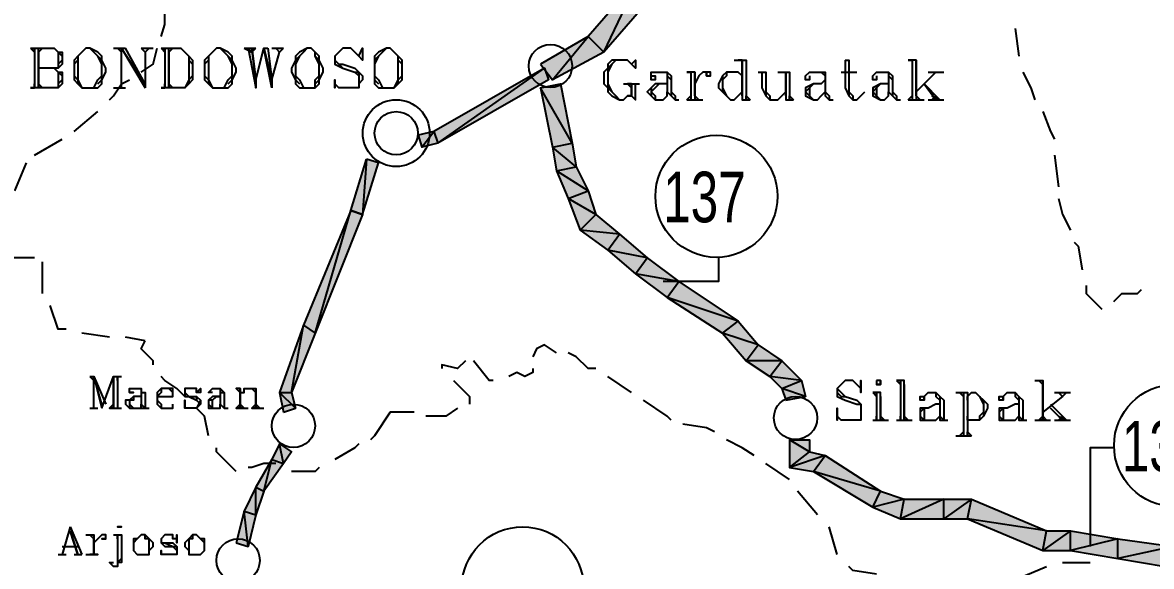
# Model space of a CAD drawing. Header units: millimetres. Extents: x 658 to 813, y 806 to 883.
# Drawn here: x 788.15 to 789.018, y 863.132 to 863.55 of the extents above; entities that cross this region are included whole.
import ezdxf

# ---------------------------------------------------------------- set-up
doc = ezdxf.new("R2010")
doc.units = ezdxf.units.MM
doc.header["$LTSCALE"] = 0.1
doc.linetypes.add('atContinuous2', pattern=[0])
for name, color, linetype in [('BATKAB', 7, 'Continuous'), ('KLEKTOR2', 7, 'Continuous'), ('LINK NAS BARU', 7, 'Continuous'), ('LINK SN', 7, 'Continuous'), ('RENC-JL-SN', 7, 'Continuous'), ('SYMBOL', 7, 'Continuous'), ('TEXT', 8, 'Continuous'), ('zat_Mask_solid', 7, 'Continuous')]:
    doc.layers.add(name, color=color, linetype=linetype)
doc.styles.add('Style2', font='arial.ttf', dxfattribs={"height": 0.2})

msp = doc.modelspace()

# ---------------------------------------------------------------- hatches: boundary and pattern name
at = {"layer": 'KLEKTOR2'}
for points in [[(788.46601, 863.46644), (788.46905, 863.45731), (788.55113, 863.51508)], [(788.46905, 863.45731), (788.55113, 863.51508), (788.55417, 863.50596)], [(788.45385, 863.46339), (788.45689, 863.45427), (788.46601, 863.46644)], [(788.45689, 863.45427), (788.46601, 863.46644), (788.46905, 863.45731)], [(788.34136, 863.21411), (788.35048, 863.21107), (788.34744, 863.22627)], [(788.35048, 863.21107), (788.34744, 863.22627), (788.35656, 863.22019)], [(788.3292, 863.19283), (788.33528, 863.18979), (788.34136, 863.21411)], [(788.33528, 863.18979), (788.34136, 863.21411), (788.35048, 863.21107)], [(788.32008, 863.17459), (788.3292, 863.17155), (788.3292, 863.19283)], [(788.3292, 863.17155), (788.3292, 863.19283), (788.33528, 863.18979)], [(788.314, 863.15027), (788.32312, 863.14723), (788.32008, 863.17459)], [(788.32312, 863.14723), (788.32008, 863.17459), (788.3292, 863.17155)]]:
    msp.add_hatch(color=7, dxfattribs=at).paths.add_polyline_path(points)
h = msp.add_hatch(color=7, dxfattribs=at)
h.paths.add_polyline_path([(788.42344, 863.44211), (788.41432, 863.44515), (788.41128, 863.40259)])
h.paths.add_polyline_path([(788.41432, 863.44515), (788.41128, 863.40259), (788.40216, 863.40563)])
h = msp.add_hatch(color=7, dxfattribs=at)
h.paths.add_polyline_path([(788.36568, 863.31747), (788.3748, 863.31139), (788.40216, 863.40563)])
h.paths.add_polyline_path([(788.3748, 863.31139), (788.40216, 863.40563), (788.41128, 863.40259)])
h = msp.add_hatch(color=7, dxfattribs=at)
h.paths.add_polyline_path([(788.35048, 863.25059), (788.3596, 863.25363), (788.34744, 863.26579)])
h.paths.add_polyline_path([(788.3596, 863.25363), (788.34744, 863.26579), (788.35656, 863.26579)], flags=17)
at = {"layer": 'RENC-JL-SN'}
for points in [[(788.58457, 863.5394), (788.59673, 863.52724), (788.62409, 863.585)], [(788.59673, 863.52724), (788.62409, 863.585), (788.63625, 863.57284)], [(788.54809, 863.51812), (788.55721, 863.50596), (788.58457, 863.5394)], [(788.55721, 863.50596), (788.58457, 863.5394), (788.59673, 863.52724)], [(788.57241, 863.45731), (788.54809, 863.49988), (788.56329, 863.50292)], [(788.55721, 863.45427), (788.57241, 863.45731), (788.54809, 863.49988)], [(788.57545, 863.43907), (788.55721, 863.45427), (788.57241, 863.45731)], [(788.56025, 863.43603), (788.57545, 863.43907), (788.55721, 863.45427)], [(788.58457, 863.42083), (788.56025, 863.43603), (788.57545, 863.43907)], [(788.56937, 863.41475), (788.58457, 863.42083), (788.56025, 863.43603)], [(788.59065, 863.40259), (788.56937, 863.41475), (788.58457, 863.42083)], [(788.57849, 863.39043), (788.59065, 863.40259), (788.56937, 863.41475)], [(788.60889, 863.38739), (788.57849, 863.39043), (788.59065, 863.40259)], [(788.59977, 863.37523), (788.60889, 863.38739), (788.57849, 863.39043)], [(788.63017, 863.36915), (788.59977, 863.37523), (788.60889, 863.38739)], [(788.62105, 863.35699), (788.63017, 863.36915), (788.59977, 863.37523)], [(788.65449, 863.35091), (788.62105, 863.35699), (788.63017, 863.36915)], [(788.64537, 863.33875), (788.65449, 863.35091), (788.62105, 863.35699)], [(788.70009, 863.32051), (788.64537, 863.33875), (788.65449, 863.35091)], [(788.68793, 863.31139), (788.70009, 863.32051), (788.64537, 863.33875)], [(788.71529, 863.30227), (788.68793, 863.31139), (788.70009, 863.32051)], [(788.70617, 863.29011), (788.71529, 863.30227), (788.68793, 863.31139)], [(788.73353, 863.29011), (788.70617, 863.29011), (788.71529, 863.30227)], [(788.72441, 863.27795), (788.73353, 863.29011), (788.70617, 863.29011)], [(788.74873, 863.27491), (788.72441, 863.27795), (788.73353, 863.29011)], [(788.73353, 863.26883), (788.74873, 863.27491), (788.72441, 863.27795)], [(788.75177, 863.26275), (788.73353, 863.26883), (788.74873, 863.27491)], [(788.73657, 863.25971), (788.75177, 863.26275), (788.73353, 863.26883)], [(788.99193, 863.15331), (788.95545, 863.14419), (788.95545, 863.15939)], [(788.99193, 863.13811), (788.99193, 863.15331), (788.95545, 863.14419)], [(789.0345, 863.14723), (788.99193, 863.13811), (788.99193, 863.15331)], [(789.02842, 863.13203), (789.0345, 863.14723), (788.99193, 863.13811)]]:
    msp.add_hatch(color=7, dxfattribs=at).paths.add_polyline_path(points)
h = msp.add_hatch(color=7, dxfattribs=at)
h.paths.add_polyline_path([(788.73961, 863.20803), (788.75481, 863.22019), (788.73961, 863.22931)])
h.paths.add_polyline_path([(788.75481, 863.22019), (788.73961, 863.22931), (788.75481, 863.22931)], flags=17)
h = msp.add_hatch(color=7, dxfattribs=at)
h.paths.add_polyline_path([(788.85817, 863.16851), (788.85817, 863.18371), (788.82473, 863.16851)], flags=17)
h.paths.add_polyline_path([(788.85817, 863.18371), (788.82473, 863.16851), (788.82777, 863.18371)], flags=17)
h = msp.add_hatch(color=7, dxfattribs=at)
h.paths.add_polyline_path([(788.87641, 863.16851), (788.87945, 863.18371), (788.85817, 863.16851)], flags=17)
h.paths.add_polyline_path([(788.87945, 863.18371), (788.85817, 863.16851), (788.85817, 863.18371)], flags=17)
h = msp.add_hatch(color=7, dxfattribs=at)
h.paths.add_polyline_path([(788.95545, 863.14419), (788.95545, 863.15939), (788.93417, 863.14419)], flags=17)
h.paths.add_polyline_path([(788.95545, 863.15939), (788.93417, 863.14419), (788.93721, 863.15939)], flags=17)
at = {"layer": 'zat_Mask_solid'}
for points in [[(788.34744, 863.26579), (788.35656, 863.26579), (788.36568, 863.31747)], [(788.35656, 863.26579), (788.36568, 863.31747), (788.3748, 863.31139)], [(788.76697, 863.21715), (788.73961, 863.20803), (788.75481, 863.22019)], [(788.75785, 863.20499), (788.76697, 863.21715), (788.73961, 863.20803)], [(788.80953, 863.18979), (788.75785, 863.20499), (788.76697, 863.21715)], [(788.80345, 863.17763), (788.80953, 863.18979), (788.75785, 863.20499)], [(788.82777, 863.18371), (788.80345, 863.17763), (788.80953, 863.18979)], [(788.82473, 863.16851), (788.82777, 863.18371), (788.80345, 863.17763)], [(788.93721, 863.15939), (788.87641, 863.16851), (788.87945, 863.18371)], [(788.93417, 863.14419), (788.93721, 863.15939), (788.87641, 863.16851)]]:
    msp.add_hatch(color=7, dxfattribs=at).paths.add_polyline_path(points)

# ---------------------------------------------------------------- linework, layer by layer
at = {"layer": 'BATKAB', "color": 7}
for points in [[(788.25624, 863.5394), (788.25928, 863.54852), (788.25928, 863.56372)], [(788.91289, 863.54548), (788.91593, 863.5242)], [(788.24104, 863.51204), (788.25016, 863.51812), (788.2532, 863.53028)], [(788.91897, 863.51204), (788.92505, 863.49988), (788.92809, 863.49076)], [(788.21672, 863.49076), (788.21976, 863.4938), (788.22584, 863.50292), (788.23192, 863.50596)], [(788.18936, 863.46644), (788.2076, 863.48164)], [(788.93417, 863.48164), (788.94025, 863.46644), (788.94329, 863.46035)], [(788.15896, 863.44819), (788.18024, 863.46035)], [(788.14376, 863.42083), (788.15288, 863.44211)], [(788.94329, 863.44819), (788.94633, 863.42387)], [(788.94633, 863.41475), (788.94937, 863.40259), (788.95545, 863.39043)], [(788.95849, 863.38131), (788.96153, 863.37827), (788.96457, 863.36003)], [(788.15896, 863.36915), (788.14072, 863.36915), (788.13464, 863.36611)], [(788.16504, 863.34179), (788.16504, 863.36611)], [(788.96761, 863.34787), (788.96761, 863.34179), (788.97977, 863.32963)], [(788.98889, 863.33571), (788.99497, 863.34179), (789.00713, 863.34179), (789.01017, 863.34483)], [(788.18328, 863.31443), (788.1772, 863.31443), (788.17112, 863.33267)], [(788.21672, 863.30835), (788.19544, 863.31139)], [(788.24408, 863.30531), (788.22888, 863.30835)], [(788.25016, 863.28707), (788.25016, 863.29011), (788.24104, 863.29923), (788.24408, 863.30531)], [(788.56025, 863.29619), (788.55113, 863.30227), (788.54505, 863.29923), (788.54201, 863.29315)], [(788.59065, 863.28403), (788.58457, 863.28403), (788.57545, 863.29315), (788.56937, 863.29619)], [(788.49033, 863.29011), (788.48425, 863.28403), (788.47209, 863.28707), (788.47209, 863.28403)], [(788.51161, 863.27491), (788.50857, 863.27491), (788.49641, 863.29011)], [(788.54201, 863.28403), (788.54201, 863.28099), (788.53593, 863.27795), (788.52985, 863.28099), (788.52377, 863.27795)], [(788.27448, 863.26275), (788.2684, 863.26883), (788.25928, 863.27491), (788.25624, 863.27795)], [(788.48121, 863.27491), (788.48425, 863.27187), (788.49337, 863.26275), (788.49337, 863.25667)], [(788.61801, 863.26579), (788.59977, 863.27795)], [(788.64841, 863.24451), (788.64537, 863.24755), (788.62713, 863.25971)], [(788.29272, 863.23235), (788.28968, 863.24755), (788.2836, 863.25363)], [(788.43256, 863.25059), (788.4204, 863.23235), (788.41736, 863.22931)], [(788.45081, 863.25059), (788.43256, 863.25059)], [(788.48425, 863.25363), (788.47513, 863.24755), (788.45993, 863.24755)], [(788.68185, 863.23539), (788.67577, 863.23843), (788.65753, 863.24147)], [(788.314, 863.20499), (788.2988, 863.22019), (788.2988, 863.22323)], [(788.40824, 863.22627), (788.4052, 863.22323), (788.39, 863.21411)], [(788.71225, 863.21715), (788.70313, 863.22323), (788.69097, 863.22931)], [(788.3444, 863.21107), (788.33528, 863.21107), (788.32616, 863.20803), (788.32312, 863.20803)], [(788.37784, 863.20803), (788.3748, 863.20499), (788.3596, 863.20499), (788.35656, 863.20499)], [(788.73961, 863.19891), (788.72137, 863.21107)], [(788.76089, 863.17155), (788.74569, 863.18979)], [(788.77609, 863.14115), (788.77001, 863.16243)], [(788.80649, 863.12595), (788.78825, 863.12899), (788.78521, 863.13203)], [(788.91593, 863.12291), (788.93721, 863.13203)], [(788.94937, 863.13507), (788.95545, 863.13507), (788.96761, 863.13507), (788.97065, 863.13507)]]:
    msp.add_lwpolyline(points, dxfattribs=at)
at = {"layer": 'KLEKTOR2', "color": 7, "linetype": 'atContinuous2'}
for p, q in [((788.40216, 863.40563), (788.41432, 863.44515)), ((788.41432, 863.44515), (788.41128, 863.40259)), ((788.41432, 863.44515), (788.41128, 863.40259)), ((788.41128, 863.40259), (788.42344, 863.44211)), ((788.42344, 863.44211), (788.41432, 863.44515)), ((788.40216, 863.40563), (788.36568, 863.31747)), ((788.3748, 863.31139), (788.40216, 863.40563)), ((788.3748, 863.31139), (788.40216, 863.40563)), ((788.40216, 863.40563), (788.41128, 863.40259)), ((788.41128, 863.40259), (788.40216, 863.40563)), ((788.41128, 863.40259), (788.3748, 863.31139)), ((788.36568, 863.31747), (788.3748, 863.31139))]:
    msp.add_line(p, q, dxfattribs=at)
at = {"layer": 'KLEKTOR2', "color": 7}
for points in [[(788.46601, 863.46644), (788.46905, 863.45731), (788.55113, 863.51508), (788.46601, 863.46644)], [(788.46905, 863.45731), (788.55113, 863.51508), (788.55417, 863.50596), (788.46905, 863.45731)], [(788.45385, 863.46339), (788.45689, 863.45427), (788.46601, 863.46644), (788.45385, 863.46339)], [(788.45689, 863.45427), (788.46601, 863.46644), (788.46905, 863.45731), (788.45689, 863.45427)], [(788.34744, 863.26579), (788.35656, 863.26579), (788.36568, 863.31747), (788.34744, 863.26579)], [(788.35656, 863.26579), (788.36568, 863.31747), (788.3748, 863.31139), (788.35656, 863.26579)], [(788.35048, 863.25059), (788.3596, 863.25363), (788.34744, 863.26579), (788.35048, 863.25059)], [(788.3596, 863.25363), (788.34744, 863.26579), (788.35656, 863.26579), (788.3596, 863.25363)], [(788.34136, 863.21411), (788.35048, 863.21107), (788.34744, 863.22627), (788.34136, 863.21411)], [(788.35048, 863.21107), (788.34744, 863.22627), (788.35656, 863.22019), (788.35048, 863.21107)], [(788.3292, 863.19283), (788.33528, 863.18979), (788.34136, 863.21411), (788.3292, 863.19283)], [(788.33528, 863.18979), (788.34136, 863.21411), (788.35048, 863.21107), (788.33528, 863.18979)], [(788.32008, 863.17459), (788.3292, 863.17155), (788.3292, 863.19283), (788.32008, 863.17459)], [(788.3292, 863.17155), (788.3292, 863.19283), (788.33528, 863.18979), (788.3292, 863.17155)], [(788.314, 863.15027), (788.32312, 863.14723), (788.32008, 863.17459), (788.314, 863.15027)], [(788.32312, 863.14723), (788.32008, 863.17459), (788.3292, 863.17155), (788.32312, 863.14723)]]:
    msp.add_lwpolyline(points, dxfattribs=at)
at = {"layer": 'LINK NAS BARU', "color": 7, "linetype": 'atContinuous2'}
msp.add_circle((788.53433, 863.11553), 0.0469, dxfattribs=at)
at = {"layer": 'LINK SN', "color": 7}
for points in [[(788.68489, 863.36915), (788.68489, 863.35091), (788.64233, 863.35091)], [(788.98889, 863.22323), (788.97065, 863.22323), (788.97065, 863.14723)]]:
    msp.add_lwpolyline(points, dxfattribs=at)
at = {"layer": 'LINK SN', "color": 7, "linetype": 'atContinuous2'}
for centre in [(788.68329, 863.41649), (789.03594, 863.22497)]:
    msp.add_circle(centre, 0.0469, dxfattribs=at)
at = {"layer": 'RENC-JL-SN', "color": 7}
for points in [[(788.58457, 863.5394), (788.59673, 863.52724), (788.62409, 863.585), (788.58457, 863.5394)], [(788.59673, 863.52724), (788.62409, 863.585), (788.63625, 863.57284), (788.59673, 863.52724)], [(788.54809, 863.51812), (788.55721, 863.50596), (788.58457, 863.5394), (788.54809, 863.51812)], [(788.55721, 863.50596), (788.58457, 863.5394), (788.59673, 863.52724), (788.55721, 863.50596)], [(788.57241, 863.45731), (788.54809, 863.49988), (788.56329, 863.50292), (788.57241, 863.45731)], [(788.55721, 863.45427), (788.57241, 863.45731), (788.54809, 863.49988), (788.55721, 863.45427)], [(788.57545, 863.43907), (788.55721, 863.45427), (788.57241, 863.45731), (788.57545, 863.43907)], [(788.56025, 863.43603), (788.57545, 863.43907), (788.55721, 863.45427), (788.56025, 863.43603)], [(788.58457, 863.42083), (788.56025, 863.43603), (788.57545, 863.43907), (788.58457, 863.42083)], [(788.56937, 863.41475), (788.58457, 863.42083), (788.56025, 863.43603), (788.56937, 863.41475)], [(788.59065, 863.40259), (788.56937, 863.41475), (788.58457, 863.42083), (788.59065, 863.40259)], [(788.57849, 863.39043), (788.59065, 863.40259), (788.56937, 863.41475), (788.57849, 863.39043)], [(788.60889, 863.38739), (788.57849, 863.39043), (788.59065, 863.40259), (788.60889, 863.38739)], [(788.59977, 863.37523), (788.60889, 863.38739), (788.57849, 863.39043), (788.59977, 863.37523)], [(788.63017, 863.36915), (788.59977, 863.37523), (788.60889, 863.38739), (788.63017, 863.36915)], [(788.62105, 863.35699), (788.63017, 863.36915), (788.59977, 863.37523), (788.62105, 863.35699)], [(788.65449, 863.35091), (788.62105, 863.35699), (788.63017, 863.36915), (788.65449, 863.35091)], [(788.64537, 863.33875), (788.65449, 863.35091), (788.62105, 863.35699), (788.64537, 863.33875)], [(788.70009, 863.32051), (788.64537, 863.33875), (788.65449, 863.35091), (788.70009, 863.32051)], [(788.68793, 863.31139), (788.70009, 863.32051), (788.64537, 863.33875), (788.68793, 863.31139)], [(788.71529, 863.30227), (788.68793, 863.31139), (788.70009, 863.32051), (788.71529, 863.30227)], [(788.70617, 863.29011), (788.71529, 863.30227), (788.68793, 863.31139), (788.70617, 863.29011)], [(788.73353, 863.29011), (788.70617, 863.29011), (788.71529, 863.30227), (788.73353, 863.29011)], [(788.72441, 863.27795), (788.73353, 863.29011), (788.70617, 863.29011), (788.72441, 863.27795)], [(788.74873, 863.27491), (788.72441, 863.27795), (788.73353, 863.29011), (788.74873, 863.27491)], [(788.73353, 863.26883), (788.74873, 863.27491), (788.72441, 863.27795), (788.73353, 863.26883)], [(788.75177, 863.26275), (788.73353, 863.26883), (788.74873, 863.27491), (788.75177, 863.26275)], [(788.73657, 863.25971), (788.75177, 863.26275), (788.73353, 863.26883), (788.73657, 863.25971)], [(788.73961, 863.20803), (788.75481, 863.22019), (788.73961, 863.22931), (788.73961, 863.20803)], [(788.75481, 863.22019), (788.73961, 863.22931), (788.75481, 863.22931), (788.75481, 863.22019)], [(788.76697, 863.21715), (788.73961, 863.20803), (788.75481, 863.22019), (788.76697, 863.21715)], [(788.75785, 863.20499), (788.76697, 863.21715), (788.73961, 863.20803), (788.75785, 863.20499)], [(788.80953, 863.18979), (788.75785, 863.20499), (788.76697, 863.21715), (788.80953, 863.18979)], [(788.80345, 863.17763), (788.80953, 863.18979), (788.75785, 863.20499), (788.80345, 863.17763)], [(788.82777, 863.18371), (788.80345, 863.17763), (788.80953, 863.18979), (788.82777, 863.18371)], [(788.82473, 863.16851), (788.82777, 863.18371), (788.80345, 863.17763), (788.82473, 863.16851)], [(788.85817, 863.16851), (788.85817, 863.18371), (788.82473, 863.16851), (788.85817, 863.16851)], [(788.85817, 863.18371), (788.82473, 863.16851), (788.82777, 863.18371), (788.85817, 863.18371)], [(788.87641, 863.16851), (788.87945, 863.18371), (788.85817, 863.16851), (788.87641, 863.16851)], [(788.87945, 863.18371), (788.85817, 863.16851), (788.85817, 863.18371), (788.87945, 863.18371)], [(788.93721, 863.15939), (788.87641, 863.16851), (788.87945, 863.18371), (788.93721, 863.15939)], [(788.93417, 863.14419), (788.93721, 863.15939), (788.87641, 863.16851), (788.93417, 863.14419)], [(788.95545, 863.14419), (788.95545, 863.15939), (788.93417, 863.14419), (788.95545, 863.14419)], [(788.95545, 863.15939), (788.93417, 863.14419), (788.93721, 863.15939), (788.95545, 863.15939)], [(788.99193, 863.15331), (788.95545, 863.14419), (788.95545, 863.15939), (788.99193, 863.15331)], [(788.99193, 863.13811), (788.99193, 863.15331), (788.95545, 863.14419), (788.99193, 863.13811)], [(789.0345, 863.14723), (788.99193, 863.13811), (788.99193, 863.15331), (789.0345, 863.14723)], [(789.02842, 863.13203), (789.0345, 863.14723), (788.99193, 863.13811), (789.02842, 863.13203)]]:
    msp.add_lwpolyline(points, dxfattribs=at)
at = {"layer": 'SYMBOL', "color": 7, "linetype": 'atContinuous2'}
for centre, radius in [((788.55566, 863.51667), 0.01664), ((788.43708, 863.46504), 0.02572), ((788.4371, 863.46499), 0.01664), ((788.74414, 863.24611), 0.01664), ((788.35806, 863.24003), 0.01664), ((788.3155, 863.13667), 0.01664)]:
    msp.add_circle(centre, radius, dxfattribs=at)
at = {"layer": 'TEXT', "color": 7}
for points in [[(788.15592, 863.53028), (788.17416, 863.53028), (788.1772, 863.52724), (788.18024, 863.52724), (788.18024, 863.5242), (788.18024, 863.52116), (788.18024, 863.51812), (788.1772, 863.51508), (788.17416, 863.51508)], [(788.15592, 863.53028), (788.15896, 863.52724), (788.15896, 863.53028)], [(788.15896, 863.53028), (788.15896, 863.49988)], [(788.162, 863.52724), (788.162, 863.49988), (788.162, 863.53028)], [(788.17416, 863.53028), (788.1772, 863.52724), (788.1772, 863.5242), (788.1772, 863.51812), (788.1772, 863.51508), (788.17416, 863.51508), (788.162, 863.51508)], [(788.16504, 863.53028), (788.162, 863.52724), (788.16504, 863.53028)], [(788.1772, 863.52724), (788.18024, 863.5242), (788.18024, 863.52116), (788.1772, 863.51812)], [(788.19848, 863.53028), (788.19544, 863.52724), (788.1924, 863.5242), (788.18936, 863.52116), (788.18936, 863.51508), (788.18936, 863.51204), (788.18936, 863.50596), (788.1924, 863.50292), (788.19544, 863.49988), (788.19848, 863.49988), (788.20152, 863.49988), (788.2076, 863.49988), (788.21064, 863.50292), (788.21064, 863.50596), (788.21368, 863.51204), (788.21368, 863.51508), (788.21064, 863.52116), (788.21064, 863.5242), (788.2076, 863.52724), (788.20152, 863.53028), (788.19848, 863.53028)], [(788.19848, 863.53028), (788.19544, 863.52724), (788.1924, 863.5242), (788.1924, 863.51812), (788.1924, 863.509), (788.1924, 863.50596), (788.19544, 863.49988), (788.19848, 863.49988)], [(788.20152, 863.49988), (788.20456, 863.49988), (788.2076, 863.50596), (788.21064, 863.509), (788.21064, 863.51812), (788.2076, 863.5242), (788.20456, 863.52724), (788.20152, 863.53028)], [(788.21976, 863.53028), (788.22888, 863.53028)], [(788.2228, 863.53028), (788.22584, 863.52724)], [(788.22584, 863.49988), (788.22584, 863.53028), (788.24408, 863.49988)], [(788.22584, 863.53028), (788.24408, 863.50292), (788.22888, 863.53028)], [(788.24104, 863.53028), (788.25016, 863.53028)], [(788.24104, 863.53028), (788.24408, 863.52724), (788.24712, 863.53028)], [(788.24408, 863.52724), (788.24408, 863.49988)], [(788.25624, 863.53028), (788.27144, 863.53028), (788.27448, 863.52724), (788.27752, 863.5242), (788.28056, 863.52116), (788.28056, 863.51812), (788.28056, 863.509), (788.28056, 863.50596), (788.27752, 863.50292), (788.27448, 863.49988), (788.27144, 863.49988), (788.25624, 863.49988)], [(788.25624, 863.53028), (788.25928, 863.52724), (788.25928, 863.53028)], [(788.25928, 863.53028), (788.25928, 863.49988)], [(788.26232, 863.52724), (788.26232, 863.49988), (788.26232, 863.53028)], [(788.26536, 863.53028), (788.26232, 863.52724), (788.26536, 863.53028)], [(788.27144, 863.53028), (788.27448, 863.52724), (788.27752, 863.5242), (788.27752, 863.51812), (788.27752, 863.509), (788.27752, 863.50596), (788.27448, 863.49988), (788.27144, 863.49988)], [(788.2988, 863.53028), (788.29576, 863.52724), (788.29272, 863.5242), (788.28968, 863.52116), (788.28968, 863.51508), (788.28968, 863.51204), (788.28968, 863.50596), (788.29272, 863.50292), (788.29576, 863.49988), (788.2988, 863.49988), (788.30184, 863.49988), (788.30792, 863.49988), (788.31096, 863.50292), (788.31096, 863.50596), (788.314, 863.51204), (788.314, 863.51508), (788.31096, 863.52116), (788.31096, 863.5242), (788.30792, 863.52724), (788.30184, 863.53028), (788.2988, 863.53028)], [(788.2988, 863.53028), (788.29576, 863.52724), (788.29272, 863.5242), (788.29272, 863.51812), (788.29272, 863.509), (788.29272, 863.50596), (788.29576, 863.49988), (788.2988, 863.49988)], [(788.30184, 863.49988), (788.30488, 863.49988), (788.30792, 863.50596), (788.31096, 863.509), (788.31096, 863.51812), (788.30792, 863.5242), (788.30488, 863.52724), (788.30184, 863.53028)], [(788.32008, 863.53028), (788.3292, 863.53028)], [(788.32008, 863.53028), (788.32616, 863.52724), (788.32312, 863.53028)], [(788.32312, 863.53028), (788.3292, 863.49988), (788.3292, 863.50596), (788.32616, 863.53028), (788.3292, 863.50596), (788.33528, 863.53028)], [(788.32616, 863.53028), (788.32616, 863.52724), (788.3292, 863.53028)], [(788.34136, 863.49988), (788.33528, 863.53028), (788.34136, 863.50596), (788.34136, 863.49988)], [(788.33528, 863.53028), (788.33832, 863.53028)], [(788.33832, 863.53028), (788.34136, 863.50596), (788.34744, 863.52724)], [(788.34136, 863.53028), (788.35048, 863.53028)], [(788.3444, 863.53028), (788.34744, 863.52724), (788.35048, 863.53028)], [(788.36872, 863.53028), (788.36264, 863.52724), (788.3596, 863.5242), (788.3596, 863.52116), (788.35656, 863.51508), (788.35656, 863.51204), (788.3596, 863.50596), (788.3596, 863.50292), (788.36264, 863.49988), (788.36872, 863.49988), (788.37176, 863.49988), (788.3748, 863.49988), (788.37784, 863.50292), (788.37784, 863.50596), (788.38088, 863.51204), (788.38088, 863.51508), (788.37784, 863.52116), (788.37784, 863.5242), (788.3748, 863.52724), (788.37176, 863.53028), (788.36872, 863.53028)], [(788.36872, 863.53028), (788.36568, 863.52724), (788.36264, 863.5242), (788.3596, 863.51812), (788.3596, 863.509), (788.36264, 863.50596), (788.36568, 863.49988), (788.36872, 863.49988)], [(788.37176, 863.49988), (788.3748, 863.49988), (788.3748, 863.50596), (788.37784, 863.509), (788.37784, 863.51812), (788.3748, 863.5242), (788.3748, 863.52724), (788.37176, 863.53028)], [(788.40824, 863.5242), (788.41128, 863.53028), (788.41128, 863.52116), (788.40824, 863.5242), (788.4052, 863.52724), (788.40216, 863.53028), (788.39608, 863.53028), (788.39304, 863.52724), (788.39, 863.5242), (788.39, 863.52116), (788.39, 863.51812), (788.39608, 863.51508), (788.4052, 863.51204), (788.40824, 863.509), (788.40824, 863.50596), (788.40824, 863.50292), (788.40824, 863.49988)], [(788.39304, 863.52724), (788.39, 863.5242), (788.39, 863.52116), (788.39304, 863.51812), (788.39608, 863.51812), (788.4052, 863.51508), (788.40824, 863.51204), (788.41128, 863.509), (788.41128, 863.50596), (788.40824, 863.50292), (788.40824, 863.49988), (788.40216, 863.49988), (788.39912, 863.49988), (788.39304, 863.49988), (788.39, 863.50292), (788.39, 863.50596), (788.39, 863.49988), (788.39, 863.50292)], [(788.42952, 863.53028), (788.42344, 863.52724), (788.4204, 863.5242), (788.4204, 863.52116), (788.4204, 863.51508), (788.4204, 863.51204), (788.4204, 863.50596), (788.4204, 863.50292), (788.42344, 863.49988), (788.42952, 863.49988), (788.43256, 863.49988), (788.4356, 863.49988), (788.43864, 863.50292), (788.44168, 863.50596), (788.44168, 863.51204), (788.44168, 863.51508), (788.44168, 863.52116), (788.43864, 863.5242), (788.4356, 863.52724), (788.43256, 863.53028), (788.42952, 863.53028)], [(788.42952, 863.53028), (788.42648, 863.52724), (788.42344, 863.5242), (788.4204, 863.51812), (788.4204, 863.509), (788.42344, 863.50596), (788.42648, 863.49988), (788.42952, 863.49988)], [(788.43256, 863.49988), (788.4356, 863.49988), (788.43864, 863.50596), (788.43864, 863.509), (788.43864, 863.51812), (788.43864, 863.5242), (788.4356, 863.52724), (788.43256, 863.53028)], [(788.1924, 863.5242), (788.1924, 863.52116), (788.18936, 863.51812), (788.18936, 863.509), (788.1924, 863.50596), (788.1924, 863.50292)], [(788.2076, 863.50292), (788.21064, 863.50596), (788.21064, 863.509), (788.21064, 863.51812), (788.21064, 863.52116), (788.2076, 863.5242)], [(788.27752, 863.5242), (788.27752, 863.52116), (788.28056, 863.51812), (788.28056, 863.509), (788.27752, 863.50596), (788.27752, 863.50292)], [(788.29272, 863.5242), (788.29272, 863.52116), (788.28968, 863.51812), (788.28968, 863.509), (788.29272, 863.50596), (788.29272, 863.50292)], [(788.30792, 863.50292), (788.31096, 863.50596), (788.31096, 863.509), (788.31096, 863.51812), (788.31096, 863.52116), (788.30792, 863.5242)], [(788.36264, 863.5242), (788.3596, 863.52116), (788.3596, 863.51812), (788.3596, 863.509), (788.3596, 863.50596), (788.36264, 863.50292)], [(788.3748, 863.50292), (788.37784, 863.50596), (788.37784, 863.509), (788.37784, 863.51812), (788.37784, 863.52116), (788.3748, 863.5242)], [(788.39, 863.52116), (788.39304, 863.51812), (788.39608, 863.51508), (788.4052, 863.51204), (788.40824, 863.51204), (788.40824, 863.509)], [(788.42344, 863.5242), (788.4204, 863.52116), (788.4204, 863.51812), (788.4204, 863.509), (788.4204, 863.50596), (788.42344, 863.50292)], [(788.43864, 863.50292), (788.43864, 863.50596), (788.44168, 863.509), (788.44168, 863.51812), (788.43864, 863.52116), (788.43864, 863.5242)], [(788.61801, 863.51812), (788.62105, 863.52116), (788.62105, 863.51508), (788.61801, 863.51812), (788.61497, 863.52116), (788.61193, 863.52116), (788.60889, 863.52116), (788.60281, 863.52116), (788.59977, 863.51812), (788.59977, 863.51508), (788.59673, 863.51204), (788.59673, 863.50292), (788.59977, 863.49988), (788.59977, 863.49684), (788.60281, 863.4938), (788.60889, 863.49076), (788.61193, 863.49076), (788.61497, 863.4938), (788.61801, 863.4938), (788.62105, 863.49076), (788.62105, 863.50292)], [(788.60889, 863.52116), (788.60585, 863.52116), (788.60281, 863.51812), (788.59977, 863.51204), (788.59977, 863.50292), (788.60281, 863.49684), (788.60585, 863.4938), (788.60889, 863.49076)], [(788.60281, 863.51812), (788.59977, 863.51508), (788.59977, 863.51204), (788.59977, 863.50292), (788.59977, 863.49988), (788.60281, 863.49684)], [(788.69705, 863.52116), (788.70617, 863.52116), (788.70617, 863.49076)], [(788.70009, 863.52116), (788.70313, 863.52116), (788.70009, 863.52116)], [(788.70313, 863.4938), (788.70313, 863.52116), (788.70313, 863.49076), (788.70921, 863.49076)], [(788.78217, 863.52116), (788.78217, 863.49988), (788.78521, 863.4938), (788.78825, 863.49076), (788.79129, 863.49076), (788.79433, 863.4938), (788.79737, 863.49684)], [(788.78217, 863.52116), (788.78521, 863.52116), (788.78521, 863.49684), (788.78825, 863.4938), (788.78825, 863.49076)], [(788.78521, 863.52116), (788.78521, 863.49684), (788.78521, 863.4938)], [(788.83689, 863.4938), (788.83689, 863.52116), (788.83081, 863.52116)], [(788.83081, 863.52116), (788.83385, 863.52116)], [(788.83385, 863.52116), (788.83385, 863.49076)], [(788.83689, 863.52116), (788.83689, 863.49076)], [(788.17416, 863.51508), (788.1772, 863.51204), (788.18024, 863.51204), (788.18024, 863.509), (788.18024, 863.50596), (788.18024, 863.50292), (788.1772, 863.49988), (788.17416, 863.49988), (788.15592, 863.49988)], [(788.17416, 863.51508), (788.1772, 863.51204), (788.1772, 863.509), (788.1772, 863.50292), (788.1772, 863.49988), (788.17416, 863.49988)], [(788.1772, 863.51204), (788.18024, 863.509), (788.18024, 863.50596), (788.1772, 863.50292)], [(788.63321, 863.509), (788.63625, 863.509), (788.63625, 863.50596), (788.63321, 863.50596), (788.63321, 863.509), (788.63321, 863.51204), (788.63625, 863.51204), (788.64233, 863.51204), (788.64537, 863.51204), (788.64841, 863.509), (788.64841, 863.50596), (788.64841, 863.49684), (788.65145, 863.4938), (788.65145, 863.49076)], [(788.64233, 863.51204), (788.64537, 863.51204), (788.64537, 863.509), (788.64537, 863.49684), (788.64841, 863.4938), (788.65145, 863.49076), (788.65449, 863.49076)], [(788.64537, 863.509), (788.64841, 863.50596), (788.64841, 863.49684), (788.64841, 863.4938)], [(788.66665, 863.4938), (788.66665, 863.51204), (788.66057, 863.51204)], [(788.66057, 863.51204), (788.66361, 863.51204), (788.66361, 863.509)], [(788.66361, 863.51204), (788.66361, 863.49076)], [(788.66665, 863.51204), (788.66665, 863.49076)], [(788.67577, 863.509), (788.67577, 863.51204), (788.67577, 863.509), (788.67881, 863.509), (788.67881, 863.51204), (788.67577, 863.51204), (788.67273, 863.51204), (788.66969, 863.509), (788.66665, 863.50292)], [(788.70313, 863.509), (788.70009, 863.51204), (788.69705, 863.51204), (788.69401, 863.51204), (788.69097, 863.51204), (788.68793, 863.509), (788.68489, 863.50292), (788.68489, 863.49988), (788.68793, 863.49684), (788.69097, 863.4938), (788.69401, 863.49076), (788.69705, 863.49076), (788.70009, 863.4938), (788.70313, 863.49684)], [(788.69401, 863.51204), (788.69097, 863.51204), (788.69097, 863.509), (788.68793, 863.50596), (788.68793, 863.49988), (788.69097, 863.4938), (788.69401, 863.49076)], [(788.68793, 863.509), (788.68793, 863.50596), (788.68793, 863.49988), (788.68793, 863.49684)], [(788.71529, 863.51204), (788.72137, 863.51204), (788.72137, 863.49684), (788.72441, 863.4938), (788.72441, 863.49076)], [(788.71833, 863.51204), (788.71833, 863.49988), (788.72137, 863.4938), (788.72441, 863.49076), (788.73049, 863.49076), (788.73353, 863.4938), (788.73657, 863.49684)], [(788.71833, 863.51204), (788.71833, 863.509)], [(788.72137, 863.51204), (788.72137, 863.49684), (788.72137, 863.4938)], [(788.73049, 863.51204), (788.73961, 863.51204), (788.73961, 863.49076)], [(788.73657, 863.4938), (788.73657, 863.51204), (788.73657, 863.49076), (788.74265, 863.49076)], [(788.75481, 863.509), (788.75481, 863.50596), (788.75177, 863.50596), (788.75177, 863.509), (788.75481, 863.51204), (788.75785, 863.51204), (788.76393, 863.51204), (788.76697, 863.51204), (788.76697, 863.509), (788.76697, 863.50596), (788.76697, 863.49684), (788.77001, 863.4938), (788.77001, 863.49076)], [(788.76393, 863.51204), (788.76697, 863.509), (788.76697, 863.49684), (788.76697, 863.4938), (788.77001, 863.49076), (788.77305, 863.49076)], [(788.76697, 863.509), (788.76697, 863.50596), (788.76697, 863.49684), (788.76697, 863.4938)], [(788.77913, 863.51204), (788.79129, 863.51204)], [(788.80649, 863.509), (788.80649, 863.50596), (788.80345, 863.50596), (788.80345, 863.509), (788.80649, 863.51204), (788.80953, 863.51204), (788.81257, 863.51204), (788.81561, 863.51204), (788.81865, 863.509), (788.81865, 863.50596), (788.81865, 863.49684), (788.82169, 863.4938), (788.82169, 863.49076)], [(788.81257, 863.51204), (788.81561, 863.51204), (788.81561, 863.509), (788.81561, 863.49684), (788.81865, 863.4938), (788.82169, 863.49076), (788.82473, 863.49076)], [(788.81561, 863.509), (788.81865, 863.50596), (788.81865, 863.49684), (788.81865, 863.4938)], [(788.85209, 863.51204), (788.83689, 863.49684)], [(788.84601, 863.51204), (788.85817, 863.51204)], [(788.84905, 863.51204), (788.85209, 863.51204), (788.85513, 863.51204)], [(788.15592, 863.49988), (788.15896, 863.49988), (788.15896, 863.50292)], [(788.162, 863.50292), (788.16504, 863.49988), (788.162, 863.49988)], [(788.25624, 863.49988), (788.25928, 863.49988), (788.25928, 863.50292)], [(788.26232, 863.50292), (788.26536, 863.49988), (788.26232, 863.49988)], [(788.3292, 863.50596), (788.3292, 863.49988)], [(788.34136, 863.50596), (788.34136, 863.49988)], [(788.61193, 863.50292), (788.62409, 863.50292)], [(788.61801, 863.50292), (788.61497, 863.50292), (788.61801, 863.49988)], [(788.61801, 863.50292), (788.61801, 863.4938), (788.61801, 863.50292)], [(788.62105, 863.49988), (788.62105, 863.50292), (788.62409, 863.50292)], [(788.64537, 863.50596), (788.64537, 863.50292), (788.63625, 863.50292), (788.63321, 863.49988), (788.63017, 863.49684), (788.63321, 863.4938), (788.63625, 863.49076), (788.64233, 863.49076), (788.64537, 863.4938), (788.64537, 863.49684)], [(788.64537, 863.50292), (788.63929, 863.50292), (788.63625, 863.49988), (788.63321, 863.49684), (788.63625, 863.4938), (788.63625, 863.49076)], [(788.76697, 863.50596), (788.76393, 863.50292), (788.75785, 863.50292), (788.75177, 863.49988), (788.75177, 863.49684), (788.75177, 863.4938), (788.75785, 863.49076), (788.76089, 863.49076), (788.76393, 863.4938), (788.76697, 863.49684)], [(788.76393, 863.50292), (788.75785, 863.50292), (788.75481, 863.49988), (788.75481, 863.49684), (788.75481, 863.4938), (788.75785, 863.49076)], [(788.81561, 863.50596), (788.81561, 863.50292), (788.80953, 863.50292), (788.80345, 863.49988), (788.80345, 863.49684), (788.80345, 863.4938), (788.80953, 863.49076), (788.81257, 863.49076), (788.81561, 863.4938), (788.81561, 863.49684)], [(788.81561, 863.50292), (788.80953, 863.50292), (788.80649, 863.49988), (788.80649, 863.49684), (788.80649, 863.4938), (788.80953, 863.49076)], [(788.85513, 863.49076), (788.84297, 863.50292), (788.85209, 863.49076), (788.84297, 863.50292)], [(788.21976, 863.49988), (788.22888, 863.49988)], [(788.2228, 863.49988), (788.22584, 863.49988), (788.22888, 863.49988)], [(788.61801, 863.4938), (788.61497, 863.4938)], [(788.63321, 863.49988), (788.63321, 863.49684), (788.63321, 863.4938)], [(788.66057, 863.49076), (788.66361, 863.4938), (788.66361, 863.49076)], [(788.66665, 863.4938), (788.66969, 863.49076), (788.66665, 863.4938)], [(788.70617, 863.49076), (788.70617, 863.4938), (788.70921, 863.49076)], [(788.73961, 863.49076), (788.73961, 863.4938), (788.74265, 863.49076)], [(788.75481, 863.49988), (788.75177, 863.49684), (788.75481, 863.4938)], [(788.80649, 863.49988), (788.80345, 863.49684), (788.80649, 863.4938)], [(788.83081, 863.49076), (788.83385, 863.4938), (788.83385, 863.49076)], [(788.83689, 863.4938), (788.83993, 863.49076), (788.83689, 863.4938)], [(788.85209, 863.4938), (788.84905, 863.49076)], [(788.84905, 863.4938), (788.85513, 863.49076)], [(788.66057, 863.49076), (788.67273, 863.49076)], [(788.83081, 863.49076), (788.84297, 863.49076)], [(788.84601, 863.49076), (788.85817, 863.49076)], [(788.20152, 863.27795), (788.20456, 863.27795)], [(788.20152, 863.27795), (788.20456, 863.27491)], [(788.20456, 863.25363), (788.20456, 863.27795), (788.21064, 863.25363)], [(788.21064, 863.25667), (788.20456, 863.27795), (788.21368, 863.25667)], [(788.21064, 863.25363), (788.21976, 863.27795), (788.21976, 863.25363), (788.21976, 863.27491)], [(788.21976, 863.27795), (788.22584, 863.27795)], [(788.2228, 863.27795), (788.2228, 863.25363)], [(788.2228, 863.27795), (788.2228, 863.27491), (788.2228, 863.27795)], [(788.79433, 863.26883), (788.79433, 863.27491), (788.79433, 863.26579), (788.79433, 863.26883), (788.79129, 863.27187), (788.78825, 863.27491), (788.78217, 863.27491), (788.77913, 863.27187), (788.77609, 863.26883), (788.77609, 863.26579), (788.77609, 863.26275), (788.78217, 863.25971), (788.79129, 863.25667), (788.79433, 863.25667), (788.79433, 863.25363), (788.79433, 863.24755), (788.79433, 863.24451)], [(788.80649, 863.27491), (788.80649, 863.27187), (788.80953, 863.27187), (788.80953, 863.27491), (788.80649, 863.27491)], [(788.80953, 863.27491), (788.80953, 863.27187), (788.80649, 863.27187)], [(788.82777, 863.27187), (788.82777, 863.24451), (788.82777, 863.27491), (788.82169, 863.27491)], [(788.82169, 863.27491), (788.82473, 863.27187), (788.82473, 863.27491)], [(788.82473, 863.27491), (788.82473, 863.24451)], [(788.92809, 863.27491), (788.93417, 863.27491), (788.93417, 863.24451)], [(788.93113, 863.27491), (788.93417, 863.27187), (788.93113, 863.27491)], [(788.93417, 863.27491), (788.93417, 863.24451), (788.93417, 863.27187)], [(788.23192, 863.26579), (788.23496, 863.26579), (788.23192, 863.26579), (788.23192, 863.26883), (788.23496, 863.26883), (788.238, 863.26883), (788.24104, 863.26883), (788.24104, 863.26579), (788.24408, 863.26579), (788.24408, 863.25667), (788.24408, 863.25363), (788.24712, 863.25363)], [(788.238, 863.26883), (788.24104, 863.26883), (788.24104, 863.26579), (788.24104, 863.25667), (788.24104, 863.25363), (788.24712, 863.25363)], [(788.2532, 863.26275), (788.26536, 863.26275), (788.26536, 863.26579), (788.26536, 863.26883), (788.26232, 863.26883), (788.25928, 863.26883), (788.25624, 863.26883), (788.2532, 863.26579), (788.2532, 863.26275), (788.2532, 863.25971), (788.2532, 863.25667), (788.25624, 863.25363), (788.25928, 863.25363), (788.26232, 863.25363), (788.26536, 863.25363), (788.26536, 863.25667)], [(788.25928, 863.26883), (788.25624, 863.26883), (788.25624, 863.26579), (788.2532, 863.26275), (788.2532, 863.25971), (788.25624, 863.25667), (788.25624, 863.25363), (788.25928, 863.25363)], [(788.26536, 863.26275), (788.26536, 863.26579), (788.26232, 863.26883)], [(788.2836, 863.26579), (788.28664, 863.26883), (788.28664, 863.26579), (788.2836, 863.26579), (788.2836, 863.26883), (788.28056, 863.26883), (788.27752, 863.26883), (788.27448, 863.26883), (788.27448, 863.26579), (788.27448, 863.26275), (788.27752, 863.26275), (788.2836, 863.25971), (788.28664, 863.25667)], [(788.27448, 863.26883), (788.27448, 863.26579)], [(788.29576, 863.26579), (788.29272, 863.26579), (788.29576, 863.26883), (788.30184, 863.26883), (788.30488, 863.26579), (788.30488, 863.25667), (788.30488, 863.25363), (788.30792, 863.25363)], [(788.30184, 863.26883), (788.30184, 863.26579), (788.30184, 863.25667), (788.30488, 863.25363), (788.30792, 863.25363)], [(788.31704, 863.25363), (788.31704, 863.26883), (788.31704, 863.25363), (788.31704, 863.26883), (788.314, 863.26883)], [(788.31704, 863.26883), (788.314, 863.26883), (788.31704, 863.26579)], [(788.31704, 863.26579), (788.32008, 863.26579), (788.32008, 863.26883), (788.32312, 863.26883), (788.32616, 863.26883), (788.3292, 863.26883), (788.3292, 863.26579), (788.3292, 863.26275), (788.3292, 863.25363), (788.3292, 863.26275), (788.3292, 863.26579)], [(788.32616, 863.26883), (788.3292, 863.26579), (788.3292, 863.25363)], [(788.77913, 863.27187), (788.77609, 863.26883), (788.77913, 863.26579), (788.78217, 863.26275), (788.79129, 863.25971), (788.79433, 863.25667), (788.79433, 863.25363), (788.79433, 863.25059), (788.79433, 863.24755), (788.79433, 863.24451), (788.78825, 863.24451), (788.78521, 863.24451), (788.77913, 863.24451), (788.77609, 863.24755), (788.77609, 863.25363), (788.77609, 863.24451), (788.77609, 863.24755)], [(788.24104, 863.26275), (788.23496, 863.26275), (788.23192, 863.25971), (788.22888, 863.25971), (788.22888, 863.25667), (788.23192, 863.25363), (788.23496, 863.25363), (788.238, 863.25363), (788.24104, 863.25363), (788.24104, 863.25667)], [(788.24104, 863.26275), (788.23496, 863.26275), (788.23496, 863.25971), (788.23192, 863.25971), (788.23192, 863.25667), (788.23496, 863.25363)], [(788.23192, 863.25971), (788.23192, 863.25667), (788.23192, 863.25363)], [(788.24104, 863.26579), (788.24104, 863.25667), (788.24408, 863.25363)], [(788.2532, 863.26579), (788.2532, 863.26275), (788.2532, 863.25971), (788.2532, 863.25667)], [(788.26536, 863.26275), (788.26536, 863.26579)], [(788.27448, 863.26579), (788.27752, 863.26275), (788.2836, 863.26275), (788.28664, 863.25971), (788.28664, 863.25667), (788.2836, 863.25363), (788.27752, 863.25363), (788.27448, 863.25363), (788.27448, 863.25667), (788.27448, 863.25971), (788.27448, 863.25363), (788.27448, 863.25667)], [(788.27448, 863.26275), (788.27752, 863.26275), (788.2836, 863.26275), (788.2836, 863.25971)], [(788.28664, 863.25971), (788.2836, 863.25363)], [(788.30184, 863.26275), (788.29576, 863.26275), (788.29272, 863.25971), (788.29272, 863.25667), (788.29272, 863.25363), (788.29576, 863.25363), (788.2988, 863.25363), (788.30184, 863.25363), (788.30184, 863.25667)], [(788.29576, 863.25971), (788.29272, 863.25971), (788.29272, 863.25667), (788.29576, 863.25363), (788.29576, 863.25667), (788.29576, 863.25971), (788.2988, 863.26275), (788.30184, 863.26275)], [(788.30184, 863.26579), (788.30488, 863.26579), (788.30488, 863.25667), (788.30488, 863.25363)], [(788.77609, 863.26579), (788.77913, 863.26275), (788.78217, 863.26275), (788.79129, 863.25971), (788.79433, 863.25667), (788.79433, 863.25363)], [(788.80953, 863.26275), (788.80953, 863.24451), (788.80953, 863.26579), (788.80345, 863.26579)], [(788.80345, 863.26579), (788.80649, 863.26275), (788.80649, 863.26579)], [(788.80649, 863.26579), (788.80649, 863.24451)], [(788.84297, 863.25971), (788.84297, 863.26275), (788.84297, 863.25971), (788.83993, 863.25971), (788.83993, 863.26275), (788.84297, 863.26275), (788.84601, 863.26579), (788.85209, 863.26579), (788.85513, 863.26275), (788.85817, 863.25971), (788.85817, 863.24755), (788.85817, 863.24451), (788.86121, 863.24451)], [(788.85209, 863.26579), (788.85209, 863.26275), (788.85513, 863.25971), (788.85513, 863.24755), (788.85513, 863.24451), (788.86121, 863.24451)], [(788.85513, 863.26275), (788.85513, 863.25971), (788.85513, 863.24755), (788.85817, 863.24451)], [(788.86729, 863.26579), (788.87641, 863.26579), (788.87641, 863.23235)], [(788.87033, 863.26579), (788.87337, 863.26275), (788.87033, 863.26579)], [(788.87337, 863.26579), (788.87337, 863.23235)], [(788.87337, 863.26275), (788.87337, 863.23539)], [(788.87641, 863.25971), (788.87641, 863.26275), (788.87945, 863.26579), (788.88249, 863.26579), (788.88553, 863.26275), (788.88857, 863.25971), (788.89161, 863.25667), (788.89161, 863.25363), (788.88857, 863.24755), (788.88553, 863.24451), (788.88249, 863.24451), (788.87945, 863.24451), (788.87641, 863.24451), (788.87641, 863.24755)], [(788.88249, 863.26579), (788.88553, 863.26275), (788.88857, 863.25667), (788.88857, 863.25059), (788.88553, 863.24755), (788.88553, 863.24451), (788.88249, 863.24451)], [(788.88857, 863.25971), (788.88857, 863.25667), (788.88857, 863.25059), (788.88857, 863.24755)], [(788.90377, 863.25971), (788.90377, 863.26275), (788.90377, 863.25971), (788.90073, 863.25971), (788.90073, 863.26275), (788.90377, 863.26275), (788.90681, 863.26579), (788.91289, 863.26579), (788.91593, 863.26275), (788.91897, 863.25971), (788.91897, 863.24755), (788.91897, 863.24451), (788.92201, 863.24451)], [(788.91289, 863.26579), (788.91289, 863.26275), (788.91593, 863.25971), (788.91593, 863.24755), (788.91593, 863.24451), (788.92201, 863.24451)], [(788.91593, 863.26275), (788.91593, 863.25971), (788.91593, 863.24755), (788.91897, 863.24451)], [(788.94937, 863.26275), (788.93417, 863.25059)], [(788.94329, 863.26579), (788.95545, 863.26579)], [(788.94633, 863.26579), (788.94937, 863.26275), (788.95241, 863.26579)], [(788.20152, 863.25363), (788.2076, 863.25363)], [(788.20152, 863.25363), (788.20456, 863.25363)], [(788.21976, 863.25363), (788.21672, 863.25363), (788.21976, 863.25667)], [(788.21672, 863.25363), (788.22584, 863.25363)], [(788.2228, 863.25667), (788.2228, 863.25363)], [(788.31704, 863.25363), (788.314, 863.25363), (788.31704, 863.25667), (788.32008, 863.25363), (788.31704, 863.25363)], [(788.314, 863.25363), (788.32312, 863.25363)], [(788.3292, 863.25363), (788.32616, 863.25363), (788.3292, 863.25667), (788.33224, 863.25363), (788.3292, 863.25363)], [(788.32616, 863.25363), (788.33528, 863.25363)], [(788.85513, 863.25667), (788.85209, 863.25667), (788.84601, 863.25363), (788.83993, 863.25363), (788.83993, 863.25059), (788.83993, 863.24755), (788.83993, 863.24451), (788.84601, 863.24451), (788.84905, 863.24451), (788.85209, 863.24451), (788.85513, 863.24755)], [(788.84297, 863.25363), (788.83993, 863.25059), (788.83993, 863.24755), (788.84297, 863.24451)], [(788.85209, 863.25667), (788.84601, 863.25363), (788.84297, 863.25363), (788.84297, 863.25059), (788.84297, 863.24755), (788.84297, 863.24451), (788.84601, 863.24451)], [(788.91593, 863.25667), (788.91289, 863.25667), (788.90681, 863.25363), (788.90073, 863.25363), (788.90073, 863.25059), (788.90073, 863.24755), (788.90073, 863.24451), (788.90681, 863.24451), (788.90985, 863.24451), (788.91289, 863.24451), (788.91593, 863.24755)], [(788.90377, 863.25363), (788.90073, 863.25059), (788.90073, 863.24755), (788.90377, 863.24451)], [(788.91289, 863.25667), (788.90681, 863.25363), (788.90377, 863.25363), (788.90377, 863.25059), (788.90377, 863.24755), (788.90377, 863.24451), (788.90681, 863.24451)], [(788.94025, 863.25667), (788.95241, 863.24451)], [(788.94025, 863.25363), (788.94937, 863.24451), (788.94025, 863.25363)], [(788.80345, 863.24451), (788.80649, 863.24451), (788.80649, 863.24755)], [(788.80345, 863.24451), (788.81561, 863.24451)], [(788.80953, 863.24755), (788.81257, 863.24451), (788.80953, 863.24451)], [(788.82169, 863.24451), (788.82473, 863.24451), (788.82473, 863.24755)], [(788.82169, 863.24451), (788.83385, 863.24451)], [(788.82777, 863.24755), (788.83081, 863.24451), (788.82777, 863.24451)], [(788.92809, 863.24451), (788.94025, 863.24451)], [(788.93417, 863.24451), (788.93113, 863.24451), (788.93417, 863.24755), (788.93721, 863.24451), (788.93417, 863.24451)], [(788.94329, 863.24451), (788.95545, 863.24451)], [(788.94937, 863.24755), (788.94633, 863.24451)], [(788.94633, 863.24755), (788.95241, 863.24451)], [(788.86729, 863.23235), (788.87945, 863.23235)], [(788.87337, 863.23539), (788.87033, 863.23235), (788.87337, 863.23539)], [(788.87641, 863.23235), (788.87641, 863.23539), (788.87945, 863.23235)], [(788.18632, 863.16243), (788.18024, 863.14115)], [(788.18632, 863.16243), (788.19544, 863.14115)], [(788.2228, 863.16243), (788.22584, 863.16243), (788.2228, 863.16243), (788.22584, 863.16243)], [(788.18632, 863.15939), (788.1924, 863.14115), (788.18632, 863.15939)], [(788.19848, 863.15635), (788.20456, 863.15635), (788.20456, 863.14115)], [(788.20152, 863.15635), (788.20456, 863.15331), (788.20152, 863.15635)], [(788.20456, 863.15635), (788.20456, 863.14115), (788.20456, 863.15331)], [(788.21368, 863.15331), (788.21064, 863.15331), (788.21368, 863.15331), (788.21368, 863.15635), (788.21064, 863.15635), (788.2076, 863.15331), (788.20456, 863.15027)], [(788.21976, 863.15635), (788.22584, 863.15635), (788.22584, 863.13811), (788.22584, 863.13507), (788.2228, 863.13507), (788.2228, 863.13203), (788.21976, 863.13203), (788.21672, 863.13507), (788.21976, 863.13507)], [(788.2228, 863.15635), (788.2228, 863.13811), (788.2228, 863.13507), (788.2228, 863.13203)], [(788.2228, 863.15635), (788.2228, 863.15331), (788.2228, 863.15635)], [(788.22584, 863.15331), (788.22584, 863.13811), (788.2228, 863.13507)], [(788.24104, 863.15635), (788.238, 863.15331), (788.23496, 863.15331), (788.23496, 863.15027), (788.23496, 863.14723), (788.23496, 863.14419), (788.238, 863.14115), (788.24104, 863.14115), (788.24408, 863.14115), (788.24712, 863.14115), (788.24712, 863.14419), (788.25016, 863.14723), (788.25016, 863.15027), (788.24712, 863.15331), (788.24408, 863.15635), (788.24104, 863.15635)], [(788.24104, 863.15635), (788.238, 863.15331), (788.23496, 863.15027), (788.23496, 863.14419), (788.238, 863.14115), (788.24104, 863.14115)], [(788.23496, 863.15331), (788.23496, 863.15027), (788.23496, 863.14419)], [(788.24408, 863.14115), (788.24712, 863.14115), (788.24712, 863.14419), (788.24712, 863.15027), (788.24712, 863.15331), (788.24408, 863.15331), (788.24408, 863.15635)], [(788.24712, 863.14419), (788.24712, 863.15027), (788.24712, 863.15331)], [(788.2684, 863.15331), (788.2684, 863.15635), (788.2684, 863.15027), (788.2684, 863.15331), (788.26536, 863.15331), (788.26536, 863.15635), (788.25928, 863.15635), (788.25624, 863.15331), (788.25624, 863.15027), (788.25928, 863.14723), (788.26536, 863.14723), (788.2684, 863.14419), (788.2684, 863.14115)], [(788.25624, 863.15331), (788.25624, 863.15027), (788.25928, 863.15027), (788.26536, 863.14723), (788.2684, 863.14723)], [(788.25624, 863.15331), (788.25624, 863.15027), (788.25928, 863.15027), (788.26536, 863.15027), (788.2684, 863.14723), (788.2684, 863.14419), (788.2684, 863.14115), (788.26536, 863.14115), (788.25928, 863.14115), (788.25624, 863.14115), (788.25624, 863.14419), (788.25624, 863.14115)], [(788.28056, 863.15635), (788.27752, 863.15331), (788.27448, 863.15027), (788.27448, 863.14723), (788.27752, 863.14419), (788.27752, 863.14115), (788.28056, 863.14115), (788.2836, 863.14115), (788.28664, 863.14115), (788.28968, 863.14419), (788.28968, 863.14723), (788.28968, 863.15027), (788.28968, 863.15331), (788.28664, 863.15331), (788.2836, 863.15635), (788.28056, 863.15635)], [(788.28056, 863.15635), (788.28056, 863.15331), (788.27752, 863.15331), (788.27752, 863.15027), (788.27752, 863.14419), (788.27752, 863.14115), (788.28056, 863.14115)], [(788.27752, 863.15331), (788.27752, 863.15027), (788.27752, 863.14419)], [(788.2836, 863.14115), (788.28664, 863.14115), (788.28968, 863.14419), (788.28968, 863.15027), (788.28664, 863.15331), (788.2836, 863.15635)], [(788.28968, 863.14419), (788.28968, 863.15027), (788.28968, 863.15331)], [(788.18024, 863.14723), (788.1924, 863.14723)], [(788.1772, 863.14115), (788.18328, 863.14115)], [(788.1772, 863.14115), (788.18024, 863.14115)], [(788.18936, 863.14115), (788.19544, 863.14115)], [(788.18936, 863.14115), (788.1924, 863.14115), (788.19544, 863.14115)], [(788.19848, 863.14115), (788.2076, 863.14115)], [(788.20456, 863.14115), (788.20152, 863.14115), (788.20456, 863.14115), (788.2076, 863.14115), (788.20456, 863.14115)], [(788.2684, 863.14419), (788.2684, 863.14115)]]:
    msp.add_lwpolyline(points, dxfattribs=at)

# ---------------------------------------------------------------- texts
at = {"layer": 'LINK SN', "color": 7, "style": 'Style2', "width": 0.7}
for s, p in [('137', (788.64233, 863.39651)), ('138', (788.99497, 863.20499))]:
    msp.add_text(s, height=0.038913, rotation=0.00055, dxfattribs=at).set_placement(p)

doc.saveas('drawing.dxf')
